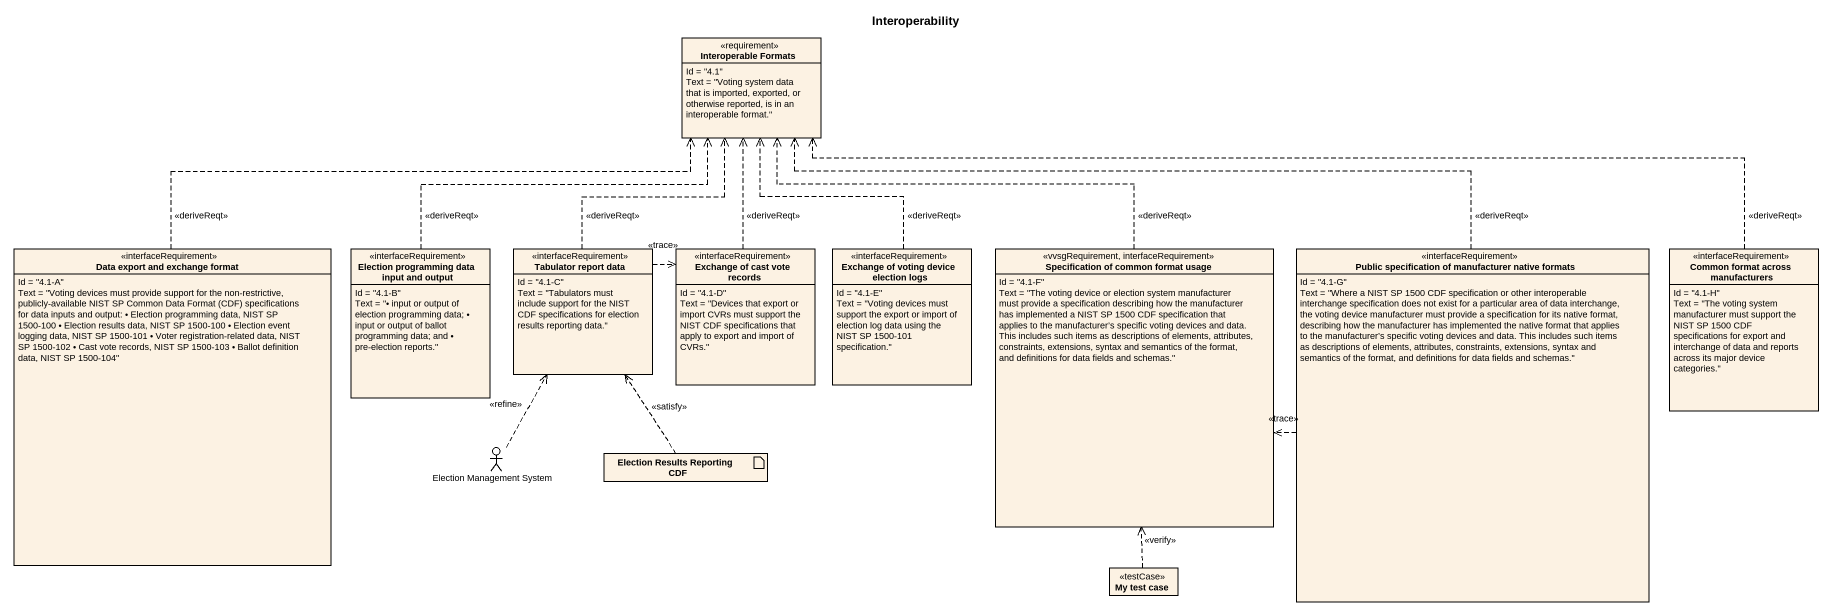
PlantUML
@startuml
title Interoperability
allowmixing
hide circle
hide empty members
class "Interoperable Formats" as Interoperable_Formats <<requirement>> {
  Id = "4.1"
  Text = "Voting system data that is imported, exported, or otherwise reported, is in an interoperable format."
}
class "Data export and exchange format" as Data_export_and_exchange <<interfaceRequirement>> {
  Id = "4.1-A"
  {field} Text = "Voting devices must provide support for the non-restrictive, publicly-available NIST SP Common Data Format (CDF) specifications for data inputs and output: • Election programming data, NIST SP 1500-100 • Election results data, NIST SP 1500-100 • Election event logging data, NIST SP 1500-101 • Voter registration-related data, NIST SP 1500-102 • Cast vote records, NIST SP 1500-103 • Ballot definition data, NIST SP 1500-104"
}
class "Election programming data input and output" as Election_programming_data <<interfaceRequirement>> {
  Id = "4.1-B"
  Text = "• input or output of election programming data; • input or output of ballot programming data; and • pre-election reports."
}
class "Tabulator report data" as Tabulator_report_data <<interfaceRequirement>> {
  Id = "4.1-C"
  Text = "Tabulators must include support for the NIST CDF specifications for election results reporting data."
}
class "Exchange of cast vote records" as Exchange_of_cast_vote <<interfaceRequirement>> {
  Id = "4.1-D"
  Text = "Devices that export or import CVRs must support the NIST CDF specifications that apply to export and import of CVRs."
}
class "Exchange of voting device election logs" as Exchange_of_voting_device <<interfaceRequirement>> {
  Id = "4.1-E"
  Text = "Voting devices must support the export or import of election log data using the NIST SP 1500-101 specification."
}
class "Specification of common format usage" as Specification_of_common <<vvsgRequirement, interfaceRequirement>> {
  Id = "4.1-F"
  Text = "The voting device or election system manufacturer must provide a specification describing how the manufacturer has implemented a NIST SP 1500 CDF specification that applies to the manufacturer’s specific voting devices and data. This includes such items as descriptions of elements, attributes, constraints, extensions, syntax and semantics of the format, and definitions for data fields and schemas."
}
class "Public specification of manufacturer native formats" as Public_specification_of <<interfaceRequirement>> {
  Id = "4.1-G"
  Text = "Where a NIST SP 1500 CDF specification or other interoperable interchange specification does not exist for a particular area of data interchange, the voting device manufacturer must provide a specification for its native format, describing how the manufacturer has implemented the native format that applies to the manufacturer’s specific voting devices and data. This includes such items as descriptions of elements, attributes, constraints, extensions, syntax and semantics of the format, and definitions for data fields and schemas."
}
class "Common format across manufacturers" as Common_format_across <<interfaceRequirement>> {
  Id = "4.1-H"
  Text = "The voting system manufacturer must support the NIST SP 1500 CDF specifications for export and interchange of data and reports across its major device categories."
}
actor "Election Management System" as Election_Management_System
artifact "Election Results Reporting CDF" as Election_Results_Reporting
class "My test case" as My_test_case <<testCase>>
Data_export_and_exchange .right.> Interoperable_Formats : <<deriveReqt>>
Election_programming_data .up.> Interoperable_Formats : <<deriveReqt>>
Tabulator_report_data .up.> Interoperable_Formats : <<deriveReqt>>
Tabulator_report_data .right.> Exchange_of_cast_vote : <<trace>>
Exchange_of_cast_vote .up.> Interoperable_Formats : <<deriveReqt>>
Exchange_of_voting_device .up.> Interoperable_Formats : <<deriveReqt>>
Specification_of_common .up.> Interoperable_Formats : <<deriveReqt>>
Public_specification_of .left.> Interoperable_Formats : <<deriveReqt>>
Public_specification_of .left.> Specification_of_common : <<trace>>
Common_format_across .left.> Interoperable_Formats : <<deriveReqt>>
Election_Management_System .up.> Tabulator_report_data : <<refine>>
Election_Results_Reporting .up.> Tabulator_report_data : <<satisfy>>
My_test_case .up.> Specification_of_common : <<verify>>
@enduml
